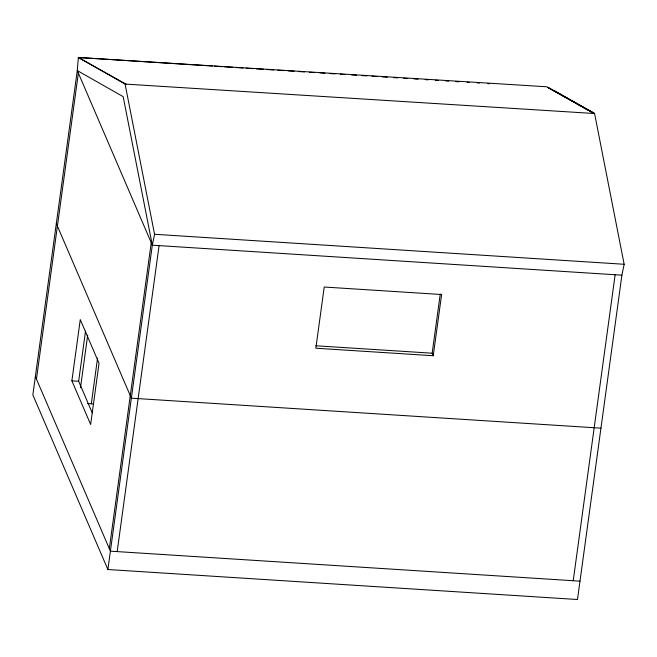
<?xml version="1.0" encoding="UTF-8"?>
<svg xmlns="http://www.w3.org/2000/svg" width="657" height="657" viewBox="0 0 657 657"><rect width="100%" height="100%" fill="white"/><g stroke="black" fill="none" stroke-linecap="round" stroke-linejoin="round"><path stroke-width="0.99" d="M593.846 113.595L594.577 113.53L546.796 86.79L78.347 57.488L77.28 70.562L32.85 394.898L107.888 569.52L577.478 599.513L621.908 275.176L624.15 264.27L594.577 113.53L554.557 90.765M36.447 379.056L78.364 73.075M71.884 380.83L80.269 319.63L99.035 363.288L90.65 424.479L71.884 380.83L78.659 381.257L92.235 412.842M78.659 381.257L85.533 331.095M80.483 387.778L87.693 335.136M91.307 403.792L97.564 358.073M109.325 548.644L151.241 242.663M107.888 569.52L152.317 245.184L154.559 234.278L125.085 84.071L78.347 57.488L212.375 66.045M117.176 551.593L159.093 245.611M433.242 355.724L441.627 294.525L324.221 287.027L315.845 348.226L433.242 355.724L432.158 353.203L440.264 294.016M573.224 580.722L615.141 274.741M214.42 66.176L222.6 66.702M224.653 66.833L232.833 67.351M235.904 67.548L243.065 68.008M246.137 68.205L253.298 68.656M256.361 68.854L263.523 69.314M266.594 69.511L273.755 69.962M277.854 70.225L283.988 70.619M288.078 70.882L294.221 71.276M298.311 71.531L304.446 71.925M309.562 72.254L314.678 72.582M319.795 72.902L324.911 73.231M330.028 73.559L335.144 73.888M340.26 74.216L345.368 74.537M351.511 74.931L356.628 75.259M361.744 75.588L366.861 75.916M371.969 76.237L377.085 76.565M382.202 76.894L387.318 77.222M393.461 77.608L397.551 77.871M403.685 78.265L407.783 78.528M413.918 78.922L418.008 79.177M425.169 79.637L428.241 79.834M435.402 80.294L438.474 80.483M445.635 80.942L448.706 81.139M455.868 81.599L458.931 81.796M467.119 82.314L469.164 82.445M477.352 82.971L479.396 83.102M487.576 83.62L489.629 83.751M125.085 84.071L594.577 113.53L547.938 87.48L580.599 106.056M154.559 234.278L624.15 264.27M152.317 245.184L123.179 96.669L77.28 70.562L152.317 245.184L621.908 275.176M315.779 345.771L432.158 353.203M600.958 428.167L131.359 398.175L56.321 223.552M87.332 403.538L93.286 403.915M580 581.158L110.409 551.166L35.363 376.543M78.347 57.488L126.128 84.227M582.365 107.066L587.662 110.08M589.428 111.082L592.08 112.585"/></g></svg>
